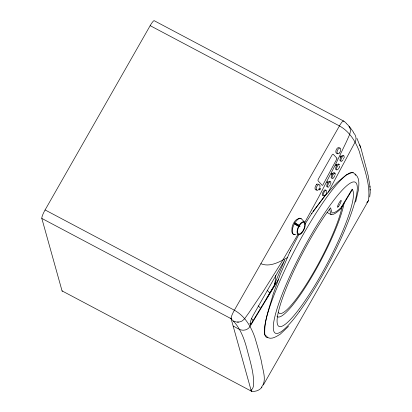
<?xml version="1.0" encoding="UTF-8"?>
<svg xmlns="http://www.w3.org/2000/svg" width="412" height="412" viewBox="0 0 412 412"><rect width="100%" height="100%" fill="white"/><g stroke="black" fill="none" stroke-linecap="round" stroke-linejoin="round"><path stroke-width="0.62" d="M356.972 138.401L361.118 148.856L368.127 175.388L369.94 186.239L370.203 192.744L369.698 196.982M320.031 185.874L319.841 187.481M252.093 391.179A7.766 1.334 -62.1 0 1 251.325 391.153L231.096 318.687L231.183 317.477A7.766 1.334 -62.1 0 1 234.366 310.21L339.437 125.918A7.766 1.334 -62.1 0 1 343.253 120.917L344.247 121.751M231.06 318.388L231.091 317.997M319.583 189.561L319.64 189.226M326.52 191.745L326.196 193.032M344.118 157.842L344.221 157.24M355.608 202.107L358.528 189.412C358.95 183.773 359.99 176.645 353.944 173.442M261.363 387.301C267.383 380.497 262.475 369.888 261.553 361.911C259.575 353.666 257.284 345.498 254.832 337.382C251.088 326.556 244.692 315.849 234.366 310.21L45.093 209.945L150.164 25.657A7.766 1.334 -62.1 0 1 154.464 20.847L343.737 121.113M263.345 384.988L368.416 200.696C370.872 183.979 363.554 167.524 359.362 151.549C355.541 141.311 349.278 131.268 339.437 125.918L150.164 25.657M330.62 184.406L330.841 183.716M289.482 252.777L280.119 274.696L273.043 294.529C269.566 307.676 263.896 320.824 264.818 334.668L267.939 337.639M339.467 167.159L338.345 169.09M290.388 250.985L298.834 234.567M289.456 252.772L290.64 250.542M328.179 192.26L355.056 142.202A8.008 7.88 -44.1 0 0 355.669 136.274L354.866 134.446L353.62 132.901M304.581 222.758L318.806 196.854L334.93 165.634L346.446 141.687L349.695 134.43L350.421 131.371A8.657 8.523 -74 0 0 349.582 127.241L348.418 125.449L346.858 124.017M275.679 275.525L275.618 278.45L274.583 284.599L275.587 283.008L266.121 299.349M294.807 223.031C302.557 226.193 300.863 228.907 294.426 223.695L294.765 223.01L294.441 223.716L299.452 226.43M297.958 234.428L280.907 263.33L262.918 291.933L248.941 312.708L244.625 318.723L242.452 320.747A8.657 7.874 5.5 0 1 238.507 322.066L236.354 322.014L233.326 321.041M368.416 200.696L366.819 202.709M278.491 279.408L249.986 326.489A8.008 7.534 -0.9 0 1 245.243 329.961C240.783 331.279 236.879 327.767 233.141 326.021M352.306 189.644A77.647 13.328 -62.1 0 1 318.126 280.006A77.647 13.328 -62.1 0 1 277.261 318.054A77.647 13.328 -62.1 0 1 325.635 214.477L330.579 207.782L332 212.865L332.499 212.906A80.155 13.756 -62.1 0 0 340.394 208.22L341.141 207.514L352.178 189.18L352.306 189.644L340.745 208.843A82.096 14.09 -62.1 0 1 331.068 214.585L327.138 212.499M250.481 324.898L274.068 286.119L275.571 281.684L284.841 259.787L252.896 315.824A7.802 2.493 -63.7 0 0 251.191 319.516L250.882 320.423A7.941 2.343 -63.5 0 0 250.264 324.069L250.481 324.898L249.996 323.363M311.704 213.596L325.526 195.02L327.123 193.357M304.932 224.282L311.956 213.153M312.981 211.557L325.521 195.067L336.975 182.64L346.214 174.94L352.451 172.407L353.11 173.035M261.965 387.234C259.735 390.02 256.135 391.704 252.561 391.307M288.462 326.371L280.335 334.122C276.823 336.264 272.198 339.612 267.913 337.706A93.179 15.991 -62.1 0 1 294.101 251.315A93.179 15.991 -62.1 0 1 353.707 172.633M287.442 257.598C279.568 261.862 269.963 267.496 260.873 263.721M319.805 189.798L320.021 189.638A0.762 0.294 -64.6 0 0 320.392 188.964L320.448 188.629A0.814 0.314 -64.6 0 0 320.227 188.392L320.006 188.552A0.762 0.294 -64.6 0 0 319.655 189.252M251.959 391.173C251.32 391.282 251.191 390.488 251.021 390.056C253.226 388.882 253.488 386.059 253.694 383.829C253.735 372.778 250.393 362.081 247.602 351.493C244.62 339.679 240.474 327.344 231.168 318.945M294.482 234.284L293.498 234.32L292.674 233.779L292.118 232.718L291.799 231.173L292.093 227.172A8.667 4.862 -67.2 0 1 296.352 219.699L299.174 218.231L300.348 218.283L301.193 218.834M299.436 225.513L299.061 226.173M327.241 186.816L326.932 186.78A3.105 0.994 -63.7 0 1 327.535 183.438M318.301 184.195L317.827 184.076A3.105 1.741 -67.2 0 0 315.752 185.694A3.105 1.741 -67.2 0 0 315.077 188.763L315.257 189.386A3.105 1.509 -66 0 0 316.607 189.711M269.675 293.437L269.736 293.468A7.88 1.972 30.5 0 0 267.465 290.656M45.093 209.945A7.766 1.334 -62.1 0 0 41.823 218.422L231.096 318.687M41.823 218.422L62.052 290.887L251.325 391.153M294.822 223.052L299.926 226.07M299.194 226.543L299.55 226.734M344.489 121.622L346.775 123.713M304.617 222.197A7.076 3.157 -65.4 0 0 297.505 229.067A7.076 3.157 -65.4 0 0 301.383 233.48A7.076 3.157 -65.4 0 0 304.617 222.197L301.636 219.04A8.734 3.899 -65.4 0 0 293.323 226.111A8.734 3.899 -65.4 0 0 295.893 234.258M349.062 126.309L349.587 127.241M237.436 322.102L238.507 322.066M349.834 127.092L353.738 132.561M359.779 144.926L360.098 145.843M360.315 146.466L360.639 147.378M329.559 209.167L331.068 214.585M369.94 186.239L370.012 187.223M370.141 189.144L370.213 190.128M324.62 195.164A3.105 1.009 -63.8 0 1 323.147 194.953A3.105 1.009 -63.8 0 1 324.939 190.967A3.105 1.009 -63.8 0 1 326.417 191.178M329.049 186.538A3.105 1.009 -63.8 0 1 327.597 186.095A3.105 1.009 -63.8 0 1 329.703 181.996A3.105 1.009 -63.8 0 1 330.712 183.294M330.038 185.029A3.105 1.009 -63.8 0 1 329.559 185.853M334.858 175.522A3.105 1.009 -63.8 0 1 332.134 178.499A3.105 1.009 -63.8 0 1 333.617 173.926A3.105 1.009 -63.8 0 1 335.136 174.667M336.964 169.996A3.105 1.009 -63.8 0 1 337.222 166.597A3.105 1.009 -63.8 0 1 339.658 164.743M339.56 166.041A3.105 1.009 -63.8 0 1 339.282 166.896M337.897 169.286A3.105 1.009 -63.8 0 1 337.397 169.765M342.836 159.974A3.105 1.009 -63.8 0 1 340.848 160.845A3.105 1.009 -63.8 0 1 342.47 156.673A3.105 1.009 -63.8 0 1 344.113 156.673M343.706 158.27A3.105 1.009 -63.8 0 1 343.309 159.15M355.062 173.921A93.179 15.991 -62.1 0 1 355.644 175.337M344.164 202.678A69.885 11.994 -62.1 0 1 311.987 276.462A69.885 11.994 -62.1 0 1 277.029 316.442M342.176 206.134A65.966 11.32 -62.1 0 1 310.344 277.853A65.966 11.32 -62.1 0 1 278.321 312.178M319.362 188.284A3.105 1.524 -66.1 0 1 316.462 190.035A3.105 1.524 -66.1 0 1 317.415 185.601A3.105 1.524 -66.1 0 1 319.918 185.694M316.251 184.494A3.105 1.524 -66.1 0 1 316.838 184.056M319.769 189.865A0.814 0.314 -64.6 0 1 319.547 189.623M339.457 148.052A3.105 1.509 -66 0 0 339.122 147.666L338.685 147.563A3.105 1.741 -67.2 0 0 336.578 149.17A3.105 1.741 -67.2 0 0 335.904 152.234L336.084 152.862A3.105 1.509 -66 0 0 337.433 153.187M251.413 318.497A7.88 1.972 30.5 0 1 253.05 320.747M258.175 305.864A7.88 1.972 30.5 0 1 260.446 308.676M343.248 155.705A3.105 0.994 -63.7 0 0 343.062 155.391L342.727 155.339A3.105 1.082 -64.1 0 0 341.002 157.116A3.105 1.082 -64.1 0 0 340.003 160.036L340.044 160.598A3.105 0.994 -63.7 0 0 340.549 160.953M338.813 164.331A3.105 0.994 -63.7 0 0 337.881 164.197L337.371 164.676A3.105 1.082 -64.1 0 0 335.986 167.066L335.718 167.926A3.105 0.994 -63.7 0 0 336.12 169.579M331.366 178.154A3.105 0.994 -63.7 0 1 332.443 173.993A3.105 0.994 -63.7 0 1 334.41 173.509M328.014 182.614A3.105 0.994 -63.7 0 1 329.955 181.574M325.495 190.184A3.105 0.917 -63.5 0 0 325.331 189.881L325.017 189.839A3.105 0.994 -63.7 0 0 323.338 191.637A3.105 0.994 -63.7 0 0 322.292 194.531L322.318 195.082A3.105 0.917 -63.5 0 0 322.781 195.422M62.536 291.083A7.766 1.334 -62.1 0 1 62.052 290.887M336.877 158.471L336.872 158.517A1.241 0.474 -64.6 0 1 336.558 159.485L323.023 184.674A1.107 0.427 -64.6 0 1 322.169 185.287L318.152 180.904A1.396 0.783 -67.2 0 1 317.987 180.626L318.157 179.375L332.17 154.799L332.953 154.212A1.38 0.772 -67.2 0 1 333.298 154.335L336.764 158.048A1.329 0.572 -65.2 0 1 336.877 158.399L336.877 158.471M327.798 181.96L327.015 183.108A0.798 0.278 -64.1 0 1 326.984 182.753A0.767 0.268 -64.1 0 1 327.509 181.8A0.798 0.278 -64.1 0 1 327.756 181.759L327.798 181.96M301.357 232.898A6.293 2.807 -65.4 0 0 304.236 222.866A6.293 2.807 -65.4 0 0 297.912 228.974A6.293 2.807 -65.4 0 0 301.357 232.898M299.333 311.719A85.413 14.662 -62.1 0 0 356.931 184.664A85.413 14.662 -62.1 0 0 289.574 276.766A85.413 14.662 -62.1 0 0 299.333 311.719M338.623 206.278A3.883 0.664 -62.1 0 0 341.239 200.505A3.883 0.664 -62.1 0 0 338.18 204.692A3.883 0.664 -62.1 0 0 338.623 206.278M340.971 156.2A0.798 0.278 -64.1 0 0 340.698 155.88A0.767 0.268 -64.1 0 0 340.173 156.833A0.798 0.278 -64.1 0 0 340.446 157.147A0.767 0.268 -64.1 0 0 340.971 156.194M336.573 164.836A0.798 0.278 -64.1 0 0 336.3 164.522A0.767 0.268 -64.1 0 0 335.775 165.475A0.798 0.278 -64.1 0 0 336.053 165.789A0.767 0.268 -64.1 0 0 336.578 164.836M332.18 173.478A0.798 0.278 -64.1 0 0 331.907 173.158A0.767 0.268 -64.1 0 0 331.392 174.127A0.798 0.278 -64.1 0 0 331.655 174.43A0.767 0.268 -64.1 0 0 332.18 173.478M339.339 153.048A3.105 1.524 -66.1 0 0 340.235 148.16A3.105 1.524 -66.1 0 0 337.073 151.642A3.105 1.524 -66.1 0 0 339.339 153.048"/></g></svg>
